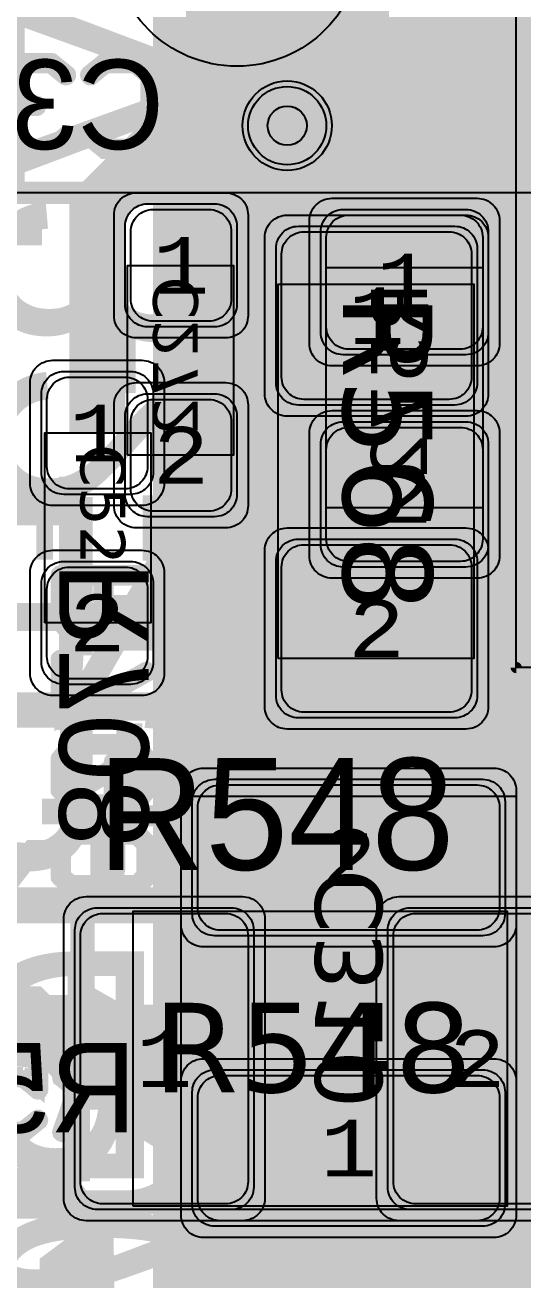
# Model space of a CAD drawing. Extents: x -28 to 199, y -61 to 255.
# Drawn here: x 21.35 to 25.81, y 199.27 to 210.5 of the extents above; entities that cross this region are included whole.
import ezdxf
from ezdxf.enums import TextEntityAlignment as Align

# ---------------------------------------------------------------- set-up
doc = ezdxf.new("R2010")
doc.units = 0
doc.header["$MEASUREMENT"] = 0
for name, color, linetype in [('ASSEMBLY_OUTLINES_BTM', 191, 'CONTINUOUS'), ('ASSEMBLY_OUTLINES_TOP', 102, 'CONTINUOUS'), ('ASSEMBLY_PART_NUMBERS_BTM', 191, 'CONTINUOUS'), ('ASSEMBLY_PART_NUMBERS_TOP', 102, 'CONTINUOUS'), ('ASSEMBLY_REF_DES_BTM', 191, 'CONTINUOUS'), ('ASSEMBLY_REF_DES_TOP', 102, 'CONTINUOUS'), ('DRILL_DRAWING', 21, 'CONTINUOUS'), ('GENERATED_SILKSCREEN_BTM', 255, 'CONTINUOUS'), ('GENERATED_SILKSCREEN_TOP', 140, 'CONTINUOUS'), ('PART_PADS_SMD_BTM', 10, 'CONTINUOUS'), ('PART_PADS_SMD_TOP', 150, 'CONTINUOUS'), ('PIN_NUMBERS_BTM', 8, 'CONTINUOUS'), ('PIN_NUMBERS_TOP', 8, 'CONTINUOUS'), ('PLACEMENT_OUTLINES_BTM', 222, 'CONTINUOUS'), ('PLACEMENT_OUTLINES_TOP', 130, 'CONTINUOUS'), ('PLANE_DATA_LAYER_TOP', 150, 'CONTINUOUS'), ('PLANE_SHAPES_LAYER_2', 230, 'CONTINUOUS'), ('PLANE_SHAPES_LAYER_3', 81, 'CONTINUOUS'), ('PLANE_SHAPES_LAYER_TOP', 150, 'CONTINUOUS'), ('SILKSCREEN_OUTLINES_BTM', 211, 'CONTINUOUS'), ('SILKSCREEN_OUTLINES_TOP', 150, 'CONTINUOUS'), ('SILKSCREEN_REF_DES_BTM', 211, 'CONTINUOUS'), ('SILKSCREEN_REF_DES_TOP', 150, 'CONTINUOUS'), ('SOLDERMASK_PADS_BTM', 12, 'CONTINUOUS'), ('SOLDERMASK_PADS_TOP', 180, 'CONTINUOUS'), ('SOLDERPASTE_PADS_BTM', 12, 'CONTINUOUS'), ('SOLDERPASTE_PADS_TOP', 180, 'CONTINUOUS'), ('TRACES_LAYER_BOTTOM', 10, 'CONTINUOUS'), ('TRACES_LAYER_TOP', 150, 'CONTINUOUS'), ('VIA_HOLES_LAYER_2', 30, 'CONTINUOUS'), ('VIA_HOLES_LAYER_3', 30, 'CONTINUOUS'), ('VIA_HOLES_LAYER_BOTTOM', 30, 'CONTINUOUS'), ('VIA_HOLES_LAYER_TOP', 30, 'CONTINUOUS'), ('VIA_PADS_LAYER_2', 230, 'CONTINUOUS'), ('VIA_PADS_LAYER_3', 81, 'CONTINUOUS'), ('VIA_PADS_LAYER_BOTTOM', 10, 'CONTINUOUS'), ('VIA_PADS_LAYER_TOP', 150, 'CONTINUOUS')]:
    doc.layers.add(name, color=color, linetype=linetype)
doc.styles.add('COURIER_NEW', font='COUR.TTF')
doc.styles.add('VERDANA', font='verdana.TTF')
doc.styles.add('VERIBEST_GERBER_0', font='txt')

msp = doc.modelspace()

# ---------------------------------------------------------------- hatches: boundary and pattern name
at = {"layer": 'PLANE_DATA_LAYER_TOP'}
h = msp.add_hatch(color=256, dxfattribs=at)
h.paths.add_polyline_path([(80, 232.365844, -0.1989099556854013), (79.977682, 232.311963), (76.210945, 228.545226, -0.1989133663345171), (76.157063, 228.522908), (59.914305, 228.522908, -0.198913366334503), (59.860423, 228.545226), (59.320177, 229.085472, 0.1989122151386104), (58.966624, 229.231919), (50.250273, 229.231919, 0.0837973501695308), (50.086168, 229.204221, -0.0837986131993937), (50.061158, 229.2), (49.753893, 229.2, -0.1385740107174436), (49.714013, 229.211269, 1.0804036103222296), (49.168413, 228.146495, -0.8191892513054791), (49.139002, 228), (48.689638, 228, -0.1756631756824748), (48.640808, 228.017701, 0.3625092994040223), (47.359192, 228.017701, -0.1756631756824748), (47.310362, 228), (47.000008, 228, 0.414213562373095), (47, 227.999992), (47, 225.568799, -0.1989099556854013), (46.977682, 225.514918), (45.792168, 224.329403, 0.1989122151386141), (45.645721, 223.97585), (45.645721, 222.741241, -0.7495331930101992), (45.505318, 222.700199, 3.4209104294883637), (45.505318, 221.299801, -0.7495331930101992), (45.645721, 221.258759), (45.645721, 216.903659, 0.1989122151386141), (45.792168, 216.550106), (46.977682, 215.364592, -0.1989099556853327), (47, 215.310711), (47, 208.3262, -0.414213562373095), (46.9238, 208.25), (40.250008, 208.25, 0.414213562373095), (40.25, 208.249992), (40.25, 207.509818, -0.1989099556853327), (40.227682, 207.455937), (39.293327, 206.521582, -0.1630063276675114), (39.250007, 206.5, 0.3431077501110799), (39.25, 206.499993, -0.163006327667525), (39.228418, 206.456673), (39.204184, 206.432439, 0.1989122151386036), (39.057737, 206.078886), (39.057737, 199.827847, -0.1989099556853499), (39.035419, 199.773966), (38.237431, 198.975978, -0.1989133663344342), (38.183549, 198.95366), (34.8262, 198.95366, -0.414213562373095), (34.75, 199.02986), (34.75, 206.499992, 0.414213562373095), (34.749992, 206.5), (34.317913, 206.5, -0.1960198588118564), (34.264635, 206.521722, 0.1960197135562124), (33.95, 206.65), (31.85, 206.65, 0.1960197135562153), (31.535365, 206.521722, -0.1960198588118564), (31.482087, 206.5), (30.017913, 206.5, -0.1960198588118564), (29.964635, 206.521722, 0.1960197135562153), (29.65, 206.65), (27.55, 206.65, 0.1960197135562138), (27.235365, 206.521722, -0.196019858811865), (27.182087, 206.5), (26.0762, 206.5, -0.414213562373095), (26, 206.5762), (26, 209.249992, 0.414213562373095), (25.999992, 209.25), (22.5762, 209.25, -0.414213562373095), (22.5, 209.3262), (22.5, 217.1738, -0.414213562373095), (22.5762, 217.25), (40.249992, 217.25, 0.414213562373095), (40.25, 217.250008), (40.25, 235.6738, -0.414213562373095), (40.3262, 235.75), (40.926501, 235.75, -0.3936083065980414), (41.00251, 235.679195, 0.9315311087574788), (42.99749, 235.679195, -0.3936083065980414), (43.073499, 235.75), (45.676501, 235.75, -0.3936083065980414), (45.75251, 235.679195, 0.9315311087574788), (47.74749, 235.679195, -0.3936083065980414), (47.823499, 235.75), (54.749992, 235.75, 0.414213562373095), (54.75, 235.750008), (54.75, 253.9238, -0.414213562373095), (54.8262, 254), (76.4238, 254, -0.414213562373095), (76.5, 253.9238), (76.5, 245.000008, 0.414213562373095), (76.500008, 245), (76.9238, 245, -0.414213562373095), (77, 244.9238), (77, 243.738669, -0.1989099556853327), (76.977682, 243.684788), (75.896687, 242.603793, -0.138572885290835), (75.860519, 242.583563, 0.3470511284967585), (75.4, 242.000001), (75.4, 241.999997, 0.8890740124386082), (76.583563, 241.860519, -0.1385728852907777), (76.603793, 241.896687), (77.853553, 243.146447, 0.1989122151386141), (78, 243.5), (78, 244.9238, -0.414213562373095), (78.0762, 245), (79.9238, 245, -0.414213562373095), (80, 244.9238)], flags=0)
h.paths.add_polyline_path([(43.11, 211.84, -0.9999999999999999), (45.709999999999994, 211.84, -0.9999999999999999)], flags=0)
h.paths.add_polyline_path([(43.11, 232.16, -0.9999999999999999), (45.709999999999994, 232.16, -0.9999999999999999)], flags=0)
h.paths.add_polyline_path([(70.36, 251.16, -0.9999999999999999), (72.96, 251.16, -0.9999999999999999)], flags=0)
h.paths.add_polyline_path([(75.85382, 232.201656, 1.5269321533254407), (77.798344, 234.14618, -0.3083936079367561), (77.75, 234.217106), (77.75, 236.85, 0.1989122151386141), (77.603553, 237.203553), (74.003793, 240.803313, -0.1385728852908702), (73.983563, 240.839481, 0.5290192293501887), (73.056188, 241.191725, -0.5447508126718748), (72.937635, 241.2401, 0.9111800432088785), (70.36, 241), (70.36, 240.999999, 0.7658860095707771), (72.783466, 240.345916, -0.5447523950639244), (72.911374, 240.351799, 0.1812054976169237), (73.260519, 240.116437, -0.1385728852908801), (73.296687, 240.096207), (76.727682, 236.665212, -0.1989099556853327), (76.75, 236.611331), (76.75, 234.217106, -0.3083936079367562), (76.701656, 234.14618, 0.2085264349626477), (75.85382, 233.298344, -0.30839360793669), (75.782894, 233.25), (73.57, 233.25, 0.1989122151386067), (73.216447, 233.103553), (72.190166, 232.077272, -0.292650029123305), (72.109912, 232.059663, 4.55738777888818), (72.879663, 231.289912, -0.0885792902101388), (72.874954, 231.316284), (72.874954, 231.316285, -0.1989099556854013), (72.897272, 231.370166), (73.754788, 232.227682, -0.1989133663345172), (73.80867, 232.25), (75.782894, 232.25, -0.30839360793669)], flags=0)
at = {"layer": 'PLANE_SHAPES_LAYER_2'}
h = msp.add_hatch(color=256, dxfattribs=at)
h.paths.add_polyline_path([(169.5, 129.25), (149.5, 129.25), (142.25, 122), (142.25, 90.5), (147.5, 90.5), (147.5, 80), (154, 80), (154, 69.25), (131.75, 69.25), (131.75, 73.25), (121.25, 73.25), (121.25, 81), (110.5, 81), (110.5, 125.75), (106.5, 125.75), (106.5, 128.75), (93.5, 128.75), (93.5, 120.25), (91.75, 120.25), (91.75, 121.5), (80, 121.5), (80, 118.25), (73.25, 118.25), (73.25, 124.5), (67.5, 124.5), (67.5, 128), (57.75, 128), (57.75, 120.25), (55.25, 120.25), (55.25, 121.5), (47.5, 121.5), (47.5, 119), (35, 119), (35, 134.75), (32.75, 134.75), (32.75, 159.75), (29.25, 159.75), (29.25, 175.25), (22.5, 175.25), (22.5, 195.25), (17.25, 195.25), (17.25, 198), (22.5, 198), (22.5, 216.5), (40.25, 216.5), (40.25, 235.5), (54.5, 235.5), (54.5, 254), (87.25, 254), (87.25, 236.25), (86.25, 236.25), (86.25, 228.75), (81, 228.75), (81, 218.75), (95.25, 218.75), (95.25, 194.5), (87, 194.5), (87, 172), (131.1, 172), (131.1, 208.75), (115.5, 208.75), (115.5, 213.75), (106.75, 213.75), (106.75, 218.75), (110.25, 222.25), (110.25, 226.25), (142.5, 226.25), (142.5, 221.5), (160.5, 221.5), (160.5, 240.75), (169.5, 240.75)])
h.paths.add_polyline_path([(35.5, 149.5), (41.75, 149.5), (41.75, 152), (39.25, 152), (39.25, 154), (37.75, 154), (37.75, 152), (35.5, 152)], flags=16)
h.paths.add_polyline_path([(37.5, 125.75), (37.5, 128.75), (42.75, 128.75), (42.75, 125.75)], flags=16)
h.paths.add_polyline_path([(52, 127.75), (52, 130.75), (54.25, 130.75), (54.25, 127.75)], flags=16)
h.paths.add_polyline_path([(50.75, 219.5), (50.75, 226.5), (71.75, 226.5), (71.75, 219.5)], flags=16)
h.paths.add_polyline_path([(66.5, 150.75), (66.5, 177.5), (72.25, 177.5), (72.25, 150.75)], flags=16)
h.paths.add_polyline_path([(47.25, 185.25), (73, 185.25), (73, 188.25), (70.25, 188.25), (70.25, 191), (47.25, 191)], flags=16)
h.paths.add_polyline_path([(84.5, 208), (84.5, 212.75), (85, 212.75), (85, 208)], flags=16)
h.paths.add_polyline_path([(61.5, 137.25), (87.75, 137.25), (87.75, 140.5), (84.75, 140.5), (84.75, 143), (61.5, 143)], flags=16)
h.paths.add_polyline_path([(88.75, 127), (88.75, 130), (91, 130), (91, 127)], flags=16)
h.paths.add_polyline_path([(85.5, 130.25), (85.5, 132.5), (91, 132.5), (91, 130.25)], flags=16)
h.paths.add_polyline_path([(108.75, 142.25), (135.75, 142.25), (135.75, 145.75), (132.25, 145.75), (132.25, 149), (108.75, 149)], flags=16)
h.paths.add_polyline_path([(114.25, 126.75), (140.75, 126.75), (140.75, 129.75), (137.25, 129.75), (137.25, 133), (114.25, 133)], flags=16)
h.paths.add_polyline_path([(155.25, 180.25), (166.25, 180.25), (166.25, 186.25), (152.25, 186.25), (152.25, 183), (155.25, 183)], flags=16)
at = {"layer": 'PLANE_SHAPES_LAYER_3'}
h = msp.add_hatch(color=256, dxfattribs=at)
h.paths.add_polyline_path([(169.5, 129.25), (149.5, 129.25), (142.25, 122), (142.25, 90.5), (147.5, 90.5), (147.5, 80), (154, 80), (154, 69.25), (131.75, 69.25), (131.75, 73.25), (121.25, 73.25), (121.25, 81), (110.5, 81), (110.5, 125.75), (106.5, 125.75), (106.5, 128.75), (93.5, 128.75), (93.5, 120.25), (91.75, 120.25), (91.75, 121.5), (80, 121.5), (80, 118.25), (73.25, 118.25), (73.25, 124.5), (67.5, 124.5), (67.5, 127.75), (58.25, 127.75), (58.25, 130.25), (88.75, 130.25), (88.75, 127), (91, 127), (91, 132.5), (55, 132.5), (55, 131.25), (52, 131.25), (52, 127.75), (55, 127.75), (55, 127.25), (57.75, 127.25), (57.75, 120.25), (55.25, 120.25), (55.25, 121.5), (47.5, 121.5), (47.5, 119), (35, 119), (35, 134.75), (32.75, 134.75), (32.75, 159.75), (29.25, 159.75), (29.25, 175.25), (22.5, 175.25), (22.5, 195.25), (17.25, 195.25), (17.25, 198), (22.5, 198), (22.5, 216.5), (40.25, 216.5), (40.25, 235.5), (54.5, 235.5), (54.5, 254), (87.25, 254), (87.25, 236.25), (86.25, 236.25), (86.25, 228.75), (81, 228.75), (81, 218.75), (95.25, 218.75), (95.25, 194.5), (87, 194.5), (87, 172), (131.1, 172), (131.1, 208.75), (115.5, 208.75), (115.5, 213.75), (106.75, 213.75), (106.75, 218.75), (110.25, 222.25), (110.25, 226.25), (142.5, 226.25), (142.5, 221.5), (160.5, 221.5), (160.5, 240.75), (169.5, 240.75)])
h.paths.add_polyline_path([(35.5, 149.5), (41.75, 149.5), (41.75, 152), (39.25, 152), (39.25, 154), (37.75, 154), (37.75, 152), (35.5, 152)], flags=16)
h.paths.add_polyline_path([(37.5, 125.75), (37.5, 128.75), (42.75, 128.75), (42.75, 125.75)], flags=16)
h.paths.add_polyline_path([(50.75, 219.5), (50.75, 226.5), (71.75, 226.5), (71.75, 219.5)], flags=16)
h.paths.add_polyline_path([(66.5, 150.75), (66.5, 177.5), (72.25, 177.5), (72.25, 150.75)], flags=16)
h.paths.add_polyline_path([(47.25, 185.25), (73, 185.25), (73, 188.25), (70.25, 188.25), (70.25, 191), (47.25, 191)], flags=16)
h.paths.add_polyline_path([(84.5, 208), (84.5, 212.75), (85, 212.75), (85, 208)], flags=16)
h.paths.add_polyline_path([(61.5, 137.25), (87.75, 137.25), (87.75, 140.5), (84.75, 140.5), (84.75, 143), (61.5, 143)], flags=16)
h.paths.add_polyline_path([(108.75, 142.25), (135.75, 142.25), (135.75, 145.75), (132.25, 145.75), (132.25, 149), (108.75, 149)], flags=16)
h.paths.add_polyline_path([(114.25, 126.75), (140.75, 126.75), (140.75, 129.75), (137.25, 129.75), (137.25, 133), (114.25, 133)], flags=16)
h.paths.add_polyline_path([(155.25, 180.25), (166.25, 180.25), (166.25, 186.25), (152.25, 186.25), (152.25, 183), (155.25, 183)], flags=16)
at = {"layer": 'VIA_HOLES_LAYER_2'}
h = msp.add_hatch(color=256, dxfattribs=at)
edge = h.paths.add_edge_path()
edge.add_arc((23.7, 209.6), 0.175, 0, 360)
at = {"layer": 'VIA_HOLES_LAYER_3'}
h = msp.add_hatch(color=256, dxfattribs=at)
edge = h.paths.add_edge_path()
edge.add_arc((23.7, 209.6), 0.175, 0, 360)
at = {"layer": 'VIA_HOLES_LAYER_BOTTOM'}
h = msp.add_hatch(color=256, dxfattribs=at)
edge = h.paths.add_edge_path()
edge.add_arc((23.7, 209.6), 0.175, 0, 360)
at = {"layer": 'VIA_HOLES_LAYER_TOP'}
h = msp.add_hatch(color=256, dxfattribs=at)
edge = h.paths.add_edge_path()
edge.add_arc((23.7, 209.6), 0.175, 0, 360)

# ---------------------------------------------------------------- linework, layer by layer
at = {"layer": 'ASSEMBLY_OUTLINES_BTM'}
for points in [[(22.27, 206.65), (22.27, 208.35), (23.22, 208.35), (23.22, 206.65)], [(24.05, 206.18), (24.05, 208.33), (25.45, 208.33), (25.45, 206.18)]]:
    msp.add_lwpolyline(points, close=True, dxfattribs=at)
at = {"layer": 'ASSEMBLY_OUTLINES_BTM', "const_width": 0.1}
msp.add_lwpolyline([(22.75, 199.9), (22.75, 203.6), (25.75, 203.6), (25.75, 199.9)], close=True, dxfattribs=at)
at = {"layer": 'ASSEMBLY_OUTLINES_BTM', "const_width": 0.15}
msp.add_lwpolyline([(25.25, 200.25), (23.25, 200.25)], dxfattribs=at)
at = {"layer": 'ASSEMBLY_OUTLINES_TOP', "const_width": 0.2}
msp.add_lwpolyline([(21.25, 209), (21.25, 235), (47.25, 235), (47.25, 209)], close=True, dxfattribs=at)
at = {"layer": 'ASSEMBLY_OUTLINES_TOP'}
for points in [[(23.62, 204.83), (23.62, 208.18), (25.37, 208.18), (25.37, 204.83)], [(21.53, 205.15), (21.53, 206.85), (22.48, 206.85), (22.48, 205.15)], [(22.32, 199.93), (22.32, 202.57), (25.67, 202.57), (25.67, 199.93)]]:
    msp.add_lwpolyline(points, close=True, dxfattribs=at)
msp.add_circle((23.25, 211.25), 1.118034, dxfattribs=at)
at = {"layer": 'GENERATED_SILKSCREEN_BTM'}
for points, const_width in [([(36.750005, 204.756176, 9.7912e-06), (36.749995, 204.756172), (36.749995, 216.999995), (25.750005, 216.999995), (25.750005, 204.750005), (27.185, 204.750005), (27.185, 204.749995), (25.75, 204.749995, -0.4142135624), (25.749995, 204.75), (25.749995, 217, -0.4142135624), (25.75, 217.000005), (36.75, 217.000005, -0.4142135624), (36.750005, 217), (36.750005, 204.756176)], 0.15), ([(36.750005, 204.75, -0.4142135624), (36.75, 204.749995), (35.29, 204.749995), (35.29, 204.750005), (36.749995, 204.750005), (36.749995, 216.999995), (25.750005, 216.999995), (25.750005, 204.750005), (27.21, 204.750005), (27.21, 204.749995), (25.75, 204.749995, -0.4142135624), (25.749995, 204.75), (25.749995, 217, -0.4142135624), (25.75, 217.000005), (36.75, 217.000005, -0.4142135624), (36.750005, 217), (36.750005, 204.75)], 0.1), ([(22.270005, 207.207911, 1.22306e-05), (22.269995, 207.207902), (22.269995, 207.792098, 1.22306e-05), (22.270005, 207.792089), (22.270005, 207.207911)], 0.15), ([(23.220005, 207.216156, 1.1642e-05), (23.219995, 207.216164), (23.219995, 207.783836, 1.1642e-05), (23.220005, 207.783844), (23.220005, 207.216156)], 0.15), ([(24.050005, 206.980492, 1.10969e-05), (24.049995, 206.980485), (24.049995, 207.519515, 1.10969e-05), (24.050005, 207.519508), (24.050005, 206.980492)], 0.15), ([(25.450005, 206.980485, 1.10969e-05), (25.449995, 206.980492), (25.449995, 207.519508, 1.10969e-05), (25.450005, 207.519515), (25.450005, 206.980485)], 0.15), ([(22.779585, 203.600005, 9.2709e-06), (22.779583, 203.599995), (22.750005, 203.599995), (22.750005, 199.900005), (22.779583, 199.900005, 9.2709e-06), (22.779585, 199.899995), (22.75, 199.899995, -0.4142135624), (22.749995, 199.9), (22.749995, 203.6, -0.4142135624), (22.75, 203.600005), (22.779585, 203.600005)], 0.15), ([(25.750005, 199.9, -0.4142135624), (25.75, 199.899995), (25.720415, 199.899995, 9.2709e-06), (25.720417, 199.900005), (25.749995, 199.900005), (25.749995, 203.599995), (25.720417, 203.599995, 9.2709e-06), (25.720415, 203.600005), (25.75, 203.600005, -0.4142135624), (25.750005, 203.6), (25.750005, 199.9)], 0.15)]:
    msp.add_lwpolyline(points, format="xyb", dxfattribs=dict(at, const_width=const_width))
at = {"layer": 'GENERATED_SILKSCREEN_BTM', "const_width": 0.15}
for points in [[(21.1984, 210.0428), (21.3232, 210.1436), (21.5816, 210.1436), (21.712, 210.0372), (21.7176, 210.0356), (21.7232, 210.0364), (21.728, 210.0388), (21.732, 210.0436), (21.7352, 210.0484), (21.736, 210.054), (21.736, 210.0572), (21.7352, 210.0596), (21.7336, 210.062), (21.7312, 210.0636), (21.596, 210.1732), (21.5936, 210.174), (21.5912, 210.1748), (21.5904, 210.1756), (21.5872, 210.1764), (21.3176, 210.1764), (21.3136, 210.1756), (21.312, 210.1748), (21.3104, 210.174), (21.3072, 210.1732), (21.172, 210.0636)], [(22.3504, 209.3796), (22.4848, 209.4892), (22.4888, 209.4916), (22.4896, 209.4948), (22.4912, 209.498), (22.492, 209.502), (22.492, 210.0508), (22.4912, 210.0548), (22.4896, 210.058), (22.488, 210.0596), (22.4872, 210.0612), (22.4856, 210.0636), (22.3504, 210.1732), (22.348, 210.174), (22.3456, 210.1748), (22.3448, 210.1756), (22.3416, 210.1764), (22.072, 210.1764), (22.068, 210.1756), (22.0664, 210.1748), (22.064, 210.174), (22.0616, 210.1732), (21.9264, 210.0636), (21.9232, 210.0596), (21.9216, 210.0532), (21.9224, 210.0484), (21.924, 210.0444), (21.9264, 210.0412), (21.9304, 210.038), (21.9344, 210.0356), (21.9384, 210.0348), (21.9424, 210.0348), (21.9456, 210.0372), (22.0776, 210.1436), (22.336, 210.1436), (22.4592, 210.0428), (22.4592, 209.51), (22.336, 209.4092), (22.0776, 209.4092), (21.9456, 209.5156), (21.9424, 209.5172), (21.9384, 209.518), (21.9344, 209.5172), (21.9304, 209.5148), (21.9264, 209.5116), (21.924, 209.5076), (21.9224, 209.5028), (21.9216, 209.498), (21.9232, 209.4932), (21.9264, 209.4892), (22.0616, 209.3796), (22.0648, 209.378), (22.0656, 209.3772), (22.068, 209.3772), (22.0688, 209.3764), (22.0696, 209.3764), (22.072, 209.3764), (22.3416, 209.3764), (22.3448, 209.3772), (22.348, 209.378), (22.3504, 209.3796)], [(21.172, 209.8724), (21.2896, 209.7764), (21.172, 209.6804)], [(21.1984, 209.6588), (21.3216, 209.7604), (21.4544, 209.7604), (21.4608, 209.762), (21.4648, 209.7652), (21.4672, 209.7708), (21.468, 209.7764), (21.4672, 209.782), (21.4648, 209.7868), (21.4608, 209.7908), (21.4544, 209.7924), (21.3216, 209.7924), (21.1984, 209.894)], [(21.172, 209.4892), (21.3072, 209.3796), (21.3104, 209.378), (21.3112, 209.3772), (21.3136, 209.3772), (21.3144, 209.3764), (21.3152, 209.3764), (21.3176, 209.3764), (21.5872, 209.3764), (21.5904, 209.3772), (21.5936, 209.378), (21.596, 209.3796)], [(21.596, 209.3796), (21.7312, 209.4892), (21.7336, 209.4908), (21.7352, 209.4932), (21.736, 209.4956), (21.736, 209.498), (21.7352, 209.5036), (21.732, 209.5092), (21.728, 209.5132), (21.7232, 209.5164), (21.7176, 209.5172), (21.712, 209.5156), (21.5816, 209.4092), (21.3232, 209.4092), (21.1984, 209.51)], [(21.9608, 205.0252), (21.9592, 205.0228), (21.9552, 205.022), (21.9512, 205.0196), (21.9472, 205.0196), (21.7824, 205.0196), (21.7784, 205.0196), (21.776, 205.022), (21.7736, 205.022), (21.7728, 205.0228), (21.772, 205.0236), (21.7696, 205.0252), (21.66, 205.1612), (21.6584, 205.1652), (21.6576, 205.1676), (21.6568, 205.1716), (21.6568, 205.5748), (21.6584, 205.582), (21.6624, 205.586), (21.6672, 205.5908), (21.6728, 205.5924), (22.4408, 205.5924), (22.4472, 205.5908), (22.4512, 205.5868), (22.4536, 205.582), (22.4544, 205.5764), (22.4536, 205.57), (22.4512, 205.5644), (22.4472, 205.5604), (22.4408, 205.5588), (22.0728, 205.5588), (22.0728, 205.1828), (22.4456, 205.0516), (22.4512, 205.0484), (22.4544, 205.0428), (22.4552, 205.0364), (22.4536, 205.0316), (22.4512, 205.0268), (22.4464, 205.0228), (22.4416, 205.0204), (22.4352, 205.022), (22.0624, 205.1532), (21.9608, 205.0252)], [(21.6896, 205.5588), (21.6896, 205.1756), (21.7904, 205.0516), (21.9392, 205.0516), (22.0408, 205.1756), (22.0408, 205.5588), (21.6896, 205.5588)], [(22.4328, 204.7252), (22.4384, 204.7268), (22.444, 204.726), (22.4488, 204.722), (22.452, 204.718), (22.4536, 204.7124), (22.4544, 204.7068), (22.452, 204.702), (22.448, 204.698), (21.6808, 204.2668), (21.6768, 204.2652), (21.6736, 204.2652), (21.6704, 204.2652), (21.6672, 204.2668), (21.6624, 204.2692), (21.6592, 204.2724), (21.6576, 204.2764), (21.6568, 204.2804), (21.6568, 204.8204), (21.6584, 204.826), (21.6624, 204.83), (21.6672, 204.8332), (21.6736, 204.834), (21.6792, 204.8332), (21.6848, 204.83), (21.6888, 204.826), (21.6896, 204.8204), (21.6896, 204.3076), (22.4328, 204.7252)], [(21.7696, 204.0724), (21.66, 203.938), (21.6592, 203.9348), (21.6584, 203.9324), (21.6576, 203.9316), (21.6568, 203.9284), (21.6568, 203.6588), (21.6576, 203.6556), (21.6576, 203.6548), (21.6584, 203.654), (21.6592, 203.6516), (21.66, 203.6484), (21.7696, 203.514), (21.7736, 203.5116), (21.7768, 203.5108), (21.7792, 203.5092), (21.7824, 203.5084), (22.3312, 203.5084), (22.3336, 203.5092), (22.3392, 203.5108), (22.3408, 203.5116), (22.344, 203.514), (22.4536, 203.6484), (22.4544, 203.6516), (22.4552, 203.6532), (22.456, 203.6548), (22.4568, 203.6564), (22.4568, 203.6588), (22.4568, 203.9284), (22.456, 203.9316), (22.4552, 203.9348), (22.4536, 203.938), (22.344, 204.0724), (22.3424, 204.074), (22.3416, 204.0756), (22.3392, 204.0772), (22.3336, 204.0788), (22.3312, 204.0796), (21.7824, 204.0796), (21.7792, 204.0788), (21.7768, 204.0772), (21.7736, 204.0756), (21.7696, 204.0724)], [(21.7904, 204.0468), (22.3232, 204.0468), (22.3632, 203.9996), (21.732, 203.6124), (21.6896, 203.6652), (21.6896, 203.9236), (21.7904, 204.0468)], [(22.384, 203.974), (22.424, 203.9236), (22.424, 203.6652), (22.3232, 203.5404), (21.7904, 203.5404), (21.7528, 203.5876), (22.384, 203.974)], [(21.952, 202.7868), (22.0288, 202.8124), (22.1056, 202.7868), (22.108, 202.7868), (22.1112, 202.786), (22.3584, 202.786), (22.3608, 202.786), (22.3632, 202.7868), (22.3664, 202.7876), (22.3696, 202.7908), (22.452, 202.8708), (22.4552, 202.874), (22.456, 202.8788), (22.4568, 202.882), (22.4568, 203.1756), (22.4568, 203.178), (22.456, 203.1804), (22.4552, 203.1836), (22.452, 203.1868), (22.3696, 203.2668), (22.3664, 203.27), (22.3632, 203.2716), (22.3584, 203.2716), (22.1112, 203.2716), (22.108, 203.2716), (22.1064, 203.2716), (22.1056, 203.2708), (22.0288, 203.2452), (21.952, 203.2708), (21.9512, 203.2716), (21.9464, 203.2716), (21.7544, 203.2716), (21.7512, 203.2716), (21.7472, 203.27), (21.7432, 203.2668), (21.6608, 203.1868), (21.6584, 203.1836), (21.6576, 203.1804), (21.6568, 203.178), (21.6568, 203.1756), (21.6568, 202.882), (21.6576, 202.8788), (21.6584, 202.874), (21.6608, 202.8708), (21.7432, 202.7908), (21.748, 202.7876), (21.7512, 202.7868), (21.7544, 202.786), (21.9464, 202.786), (21.9496, 202.786), (21.9512, 202.7868), (21.952, 202.7868)], [(21.7632, 203.2396), (21.9448, 203.2396), (22.0136, 203.218), (22.0136, 202.8412), (21.9448, 202.818), (21.7632, 202.818), (21.6896, 202.8884), (21.6896, 203.1676), (21.7632, 203.2396)], [(22.1144, 203.2396), (22.3512, 203.2396), (22.424, 203.1676), (22.424, 202.8884), (22.3512, 202.818), (22.1144, 202.818), (22.0456, 202.8412), (22.0456, 203.218), (22.1144, 203.2396)], [(20.9312, 201.3764), (21.4712, 201.3764), (21.4768, 201.3748), (21.4816, 201.3708), (21.4856, 201.366), (21.4872, 201.3604), (21.4872, 200.9756), (21.4864, 200.97), (21.484, 200.966), (21.4808, 200.9636), (21.4752, 200.962), (21.472, 200.9604), (21.468, 200.9596), (21.464, 200.9604), (21.4608, 200.9628), (21.3304, 201.0692), (21.072, 201.0692)], [(21.336, 201.1012), (21.3392, 201.1004), (21.3416, 201.0996), (21.3448, 201.098), (21.4536, 201.01), (21.4536, 201.3436), (20.9312, 201.3436)], [(21.676, 201.0724), (21.6736, 201.074), (21.6728, 201.078), (21.6712, 201.082), (21.6704, 201.086), (21.6704, 201.2508), (21.6712, 201.2548), (21.6728, 201.2572), (21.6728, 201.2596), (21.6736, 201.2604), (21.6752, 201.2612), (21.676, 201.2628), (21.812, 201.3732), (21.816, 201.3748), (21.8192, 201.3756), (21.8224, 201.3764), (22.2256, 201.3764), (22.2328, 201.3748), (22.2376, 201.3708), (22.2416, 201.366), (22.2432, 201.3604), (22.2432, 200.5924), (22.2416, 200.586), (22.2376, 200.582), (22.2328, 200.5796), (22.2272, 200.5788), (22.2208, 200.5796), (22.2152, 200.582), (22.2112, 200.586), (22.2096, 200.5924), (22.2096, 200.9604), (21.8336, 200.9604), (21.7024, 200.5876), (21.6992, 200.582), (21.6936, 200.5788), (21.688, 200.578), (21.6824, 200.5796), (21.6776, 200.582), (21.6736, 200.586), (21.672, 200.5916), (21.6728, 200.598), (21.804, 200.9708), (21.676, 201.0724)], [(22.2096, 201.3436), (21.8272, 201.3436), (21.7024, 201.2428), (21.7024, 201.094), (21.8272, 200.9924), (22.2096, 200.9924), (22.2096, 201.3436)], [(21.0664, 201.1012), (21.336, 201.1012)], [(21.072, 200.61), (21.3304, 200.61), (21.4608, 200.7156), (21.4664, 200.718), (21.4712, 200.718), (21.4768, 200.7148), (21.4808, 200.7108), (21.484, 200.7052), (21.4856, 200.6996), (21.4848, 200.6964), (21.484, 200.694), (21.4824, 200.6916), (21.48, 200.69), (21.3448, 200.5796), (21.3424, 200.578), (21.3392, 200.578), (21.336, 200.5764), (21.0664, 200.5764)], [(25.25, 199.4), (23.25, 199.4)]]:
    msp.add_lwpolyline(points, dxfattribs=at)
at = {"layer": 'GENERATED_SILKSCREEN_TOP', "const_width": 0.15}
msp.add_lwpolyline([(21.25, 209), (21.25, 235), (47.25, 235), (47.25, 209)], close=True, dxfattribs=at)
for points in [[(23.620005, 205.907911, 1.22306e-05), (23.619995, 205.907902), (23.619995, 207.092098, 1.22306e-05), (23.620005, 207.092089), (23.620005, 205.907911)], [(25.370005, 205.916156, 1.1642e-05), (25.369995, 205.916164), (25.369995, 207.083836, 1.1642e-05), (25.370005, 207.083844), (25.370005, 205.916156)], [(21.530005, 205.716164, 1.1642e-05), (21.529995, 205.716156), (21.529995, 206.283844, 1.1642e-05), (21.530005, 206.283836), (21.530005, 205.716164)], [(22.480005, 205.707902, 1.22306e-05), (22.479995, 205.707911), (22.479995, 206.292089, 1.22306e-05), (22.480005, 206.292098), (22.480005, 205.707902)], [(24.583844, 202.570005, 1.1642e-05), (24.583836, 202.569995), (23.416164, 202.569995, 1.1642e-05), (23.416156, 202.570005), (24.583844, 202.570005)], [(24.583844, 199.929995), (23.416156, 199.929995, 1.1642e-05), (23.416164, 199.930005), (24.583836, 199.930005, 1.1642e-05), (24.583844, 199.929995)]]:
    msp.add_lwpolyline(points, format="xyb", dxfattribs=at)
for points in [[(22.8425, 203.543), (22.8455, 203.545), (22.8465, 203.55), (22.8495, 203.555), (22.8495, 203.56), (22.8495, 203.766), (22.8495, 203.771), (22.8465, 203.774), (22.8465, 203.777), (22.8455, 203.778), (22.8445, 203.779), (22.8425, 203.781), (22.6725, 203.919), (22.6675, 203.921), (22.6635, 203.922), (22.6595, 203.923), (22.1555, 203.923), (22.1465, 203.921), (22.1405, 203.916), (22.1355, 203.91), (22.1335, 203.903), (22.1335, 202.943), (22.1355, 202.935), (22.1405, 202.93), (22.1465, 202.927), (22.1535, 202.926), (22.1615, 202.927), (22.1685, 202.93), (22.1735, 202.935), (22.1755, 202.943), (22.1755, 203.403), (22.6455, 203.403), (22.8095, 202.937), (22.8135, 202.93), (22.8205, 202.926), (22.8285, 202.925), (22.8345, 202.927), (22.8405, 202.93), (22.8455, 202.935), (22.8485, 202.942), (22.8465, 202.95), (22.6825, 203.416), (22.8425, 203.543)], [(22.1755, 203.882), (22.6535, 203.882), (22.8095, 203.756), (22.8095, 203.57), (22.6535, 203.443), (22.1755, 203.443), (22.1755, 203.882)], [(23.2675, 203.579), (23.2635, 203.578), (23.2605, 203.577), (23.2565, 203.575), (23.1205, 203.465), (23.1205, 203.882), (23.7735, 203.882), (23.7805, 203.884), (23.7865, 203.888), (23.7895, 203.895), (23.7905, 203.902), (23.7895, 203.91), (23.7865, 203.916), (23.7805, 203.921), (23.7735, 203.923), (23.0985, 203.923), (23.0915, 203.921), (23.0855, 203.916), (23.0805, 203.91), (23.0785, 203.903), (23.0785, 203.422), (23.0795, 203.415), (23.0825, 203.41), (23.0865, 203.407), (23.0935, 203.405), (23.0985, 203.403), (23.1025, 203.402), (23.1075, 203.403), (23.1115, 203.406), (23.2745, 203.539), (23.5975, 203.539), (23.7535, 203.412), (23.7535, 203.09), (23.5975, 202.965), (23.2745, 202.965), (23.1115, 203.097), (23.1045, 203.1), (23.0985, 203.1), (23.0925, 203.096), (23.0865, 203.091), (23.0825, 203.084), (23.0815, 203.077), (23.0825, 203.07), (23.0875, 203.065), (23.2565, 202.927), (23.2595, 202.925), (23.2635, 202.925), (23.2675, 202.923), (23.6045, 202.923), (23.6075, 202.923), (23.6085, 202.924), (23.6095, 202.924), (23.6115, 202.925), (23.6135, 202.925), (23.6175, 202.927), (23.7865, 203.065), (23.7895, 203.068), (23.7905, 203.07), (23.7925, 203.076), (23.7935, 203.08), (23.7935, 203.422), (23.7925, 203.426), (23.7905, 203.432), (23.7905, 203.434), (23.7895, 203.435), (23.7875, 203.437), (23.7865, 203.439), (23.6175, 203.575), (23.6125, 203.577), (23.6085, 203.578), (23.6045, 203.579), (23.2675, 203.579)], [(24.6315, 202.943), (24.6325, 202.935), (24.6375, 202.93), (24.6445, 202.927), (24.6515, 202.926), (24.6585, 202.927), (24.6645, 202.93), (24.6695, 202.935), (24.6715, 202.943), (24.6715, 203.246), (24.7185, 203.246), (24.7255, 203.248), (24.7315, 203.252), (24.7345, 203.259), (24.7355, 203.266), (24.7345, 203.274), (24.7315, 203.281), (24.7255, 203.286), (24.7185, 203.287), (24.6715, 203.287), (24.6715, 203.875), (24.6705, 203.88), (24.6675, 203.884), (24.6635, 203.888), (24.6585, 203.891), (24.6525, 203.893), (24.6465, 203.894), (24.6415, 203.893), (24.6365, 203.889), (24.0295, 203.282), (24.0255, 203.276), (24.0235, 203.27), (24.0245, 203.264), (24.0285, 203.257), (24.0305, 203.252), (24.0345, 203.249), (24.0385, 203.247), (24.0435, 203.246), (24.6315, 203.246), (24.6315, 202.943)], [(24.0935, 203.287), (24.6315, 203.823), (24.6315, 203.287), (24.0935, 203.287)], [(25.6405, 203.554), (25.6085, 203.458), (25.6405, 203.362), (25.6405, 203.359), (25.6415, 203.355), (25.6415, 203.046), (25.6415, 203.043), (25.6405, 203.04), (25.6395, 203.036), (25.6355, 203.032), (25.5355, 202.929), (25.5315, 202.925), (25.5255, 202.924), (25.5215, 202.923), (25.1545, 202.923), (25.1515, 202.923), (25.1485, 202.924), (25.1445, 202.925), (25.1405, 202.929), (25.0405, 203.032), (25.0365, 203.036), (25.0345, 203.04), (25.0345, 203.046), (25.0345, 203.355), (25.0345, 203.359), (25.0345, 203.361), (25.0355, 203.362), (25.0675, 203.458), (25.0355, 203.554), (25.0345, 203.555), (25.0345, 203.561), (25.0345, 203.801), (25.0345, 203.805), (25.0365, 203.81), (25.0405, 203.815), (25.1405, 203.918), (25.1445, 203.921), (25.1485, 203.922), (25.1515, 203.923), (25.1545, 203.923), (25.5215, 203.923), (25.5255, 203.922), (25.5315, 203.921), (25.5355, 203.918), (25.6355, 203.815), (25.6395, 203.809), (25.6405, 203.805), (25.6415, 203.801), (25.6415, 203.561), (25.6415, 203.557), (25.6405, 203.555), (25.6405, 203.554)], [(25.0745, 203.79), (25.0745, 203.563), (25.1015, 203.477), (25.5725, 203.477), (25.6015, 203.563), (25.6015, 203.79), (25.5125, 203.882), (25.1645, 203.882), (25.0745, 203.79)], [(25.0745, 203.351), (25.0745, 203.055), (25.1645, 202.964), (25.5125, 202.964), (25.6015, 203.055), (25.6015, 203.351), (25.5725, 203.437), (25.1015, 203.437), (25.0745, 203.351)]]:
    msp.add_lwpolyline(points, dxfattribs=at)
at = {"layer": 'PART_PADS_SMD_BTM'}
for points in [[(23.05, 208.9, -0.4142135624), (23.25, 208.7), (23.25, 208, -0.4142135624), (23.05, 207.8), (22.45, 207.8, -0.4142135624), (22.25, 208), (22.25, 208.7, -0.4142135624), (22.45, 208.9)], [(25.5, 207.75, -0.4142135624), (25.3, 207.55), (24.2, 207.55, -0.4142135624), (24, 207.75), (24, 208.65, -0.4142135624), (24.2, 208.85), (25.3, 208.85, -0.4142135624), (25.5, 208.65)], [(23.05, 207.2, -0.4142135624), (23.25, 207), (23.25, 206.3, -0.4142135624), (23.05, 206.1), (22.45, 206.1, -0.4142135624), (22.25, 206.3), (22.25, 207, -0.4142135624), (22.45, 207.2)], [(25.5, 205.85, -0.4142135624), (25.3, 205.65), (24.2, 205.65, -0.4142135624), (24, 205.85), (24, 206.75, -0.4142135624), (24.2, 206.95), (25.3, 206.95, -0.4142135624), (25.5, 206.75)], [(22.85, 203.55, -0.4142135624), (23.05, 203.75), (25.45, 203.75, -0.4142135624), (25.65, 203.55), (25.65, 202.55, -0.4142135624), (25.45, 202.35), (23.05, 202.35, -0.4142135624), (22.85, 202.55)], [(22.85, 200.95, -0.4142135624), (23.05, 201.15), (25.45, 201.15, -0.4142135624), (25.65, 200.95), (25.65, 199.95, -0.4142135624), (25.45, 199.75), (23.05, 199.75, -0.4142135624), (22.85, 199.95)]]:
    msp.add_lwpolyline(points, format="xyb", close=True, dxfattribs=at)
at = {"layer": 'PART_PADS_SMD_TOP'}
for points in [[(23.6, 208.5, -0.4142135624), (23.8, 208.7), (25.2, 208.7, -0.4142135624), (25.4, 208.5), (25.4, 207.3, -0.4142135624), (25.2, 207.1), (23.8, 207.1, -0.4142135624), (23.6, 207.3)], [(22.3, 207.4, -0.4142135624), (22.5, 207.2), (22.5, 206.5, -0.4142135624), (22.3, 206.3), (21.7, 206.3, -0.4142135624), (21.5, 206.5), (21.5, 207.2, -0.4142135624), (21.7, 207.4)], [(23.6, 205.7, -0.4142135624), (23.8, 205.9), (25.2, 205.9, -0.4142135624), (25.4, 205.7), (25.4, 204.5, -0.4142135624), (25.2, 204.3), (23.8, 204.3, -0.4142135624), (23.6, 204.5)], [(22.3, 205.7, -0.4142135624), (22.5, 205.5), (22.5, 204.8, -0.4142135624), (22.3, 204.6), (21.7, 204.6, -0.4142135624), (21.5, 204.8), (21.5, 205.5, -0.4142135624), (21.7, 205.7)], [(22, 199.9, -0.4142135624), (21.8, 200.1), (21.8, 202.4, -0.4142135624), (22, 202.6), (23.2, 202.6, -0.4142135624), (23.4, 202.4), (23.4, 200.1, -0.4142135624), (23.2, 199.9)], [(24.8, 199.9, -0.4142135624), (24.6, 200.1), (24.6, 202.4, -0.4142135624), (24.8, 202.6), (26, 202.6, -0.4142135624), (26.2, 202.4), (26.2, 200.1, -0.4142135624), (26, 199.9)]]:
    msp.add_lwpolyline(points, format="xyb", close=True, dxfattribs=at)
at = {"layer": 'PLACEMENT_OUTLINES_BTM'}
for points in [[(25.75, 204.75), (25.75, 217), (36.75, 217), (36.75, 204.75)], [(22.27, 206.65), (22.27, 208.35), (23.22, 208.35), (23.22, 206.65)], [(24.05, 206.18), (24.05, 208.33), (25.45, 208.33), (25.45, 206.18)], [(22.75, 199.9), (22.75, 203.6), (25.75, 203.6), (25.75, 199.9)]]:
    msp.add_lwpolyline(points, close=True, dxfattribs=at)
at = {"layer": 'PLACEMENT_OUTLINES_TOP'}
for points in [[(21.25, 209), (21.25, 235), (47.25, 235), (47.25, 209)], [(23.62, 204.83), (23.62, 208.18), (25.37, 208.18), (25.37, 204.83)], [(21.53, 205.15), (21.53, 206.85), (22.48, 206.85), (22.48, 205.15)], [(22.32, 199.93), (22.32, 202.57), (25.67, 202.57), (25.67, 199.93)]]:
    msp.add_lwpolyline(points, close=True, dxfattribs=at)
at = {"layer": 'PLANE_SHAPES_LAYER_TOP'}
msp.add_solid([(22.5, 209.25), (40.25, 209.25), (22.5, 217.25), (40.25, 217.25)], dxfattribs=at)
at = {"layer": 'SILKSCREEN_OUTLINES_BTM', "const_width": 0.1}
msp.add_lwpolyline([(25.75, 204.75), (25.75, 217), (36.75, 217), (36.75, 204.75)], close=True, dxfattribs=at)
at = {"layer": 'SILKSCREEN_OUTLINES_BTM'}
for points in [[(25.75, 204.75), (25.75, 217), (36.75, 217), (36.75, 204.75)], [(22.27, 206.65), (22.27, 208.35), (23.22, 208.35), (23.22, 206.65)], [(24.05, 206.18), (24.05, 208.33), (25.45, 208.33), (25.45, 206.18)], [(22.75, 199.9), (22.75, 203.6), (25.75, 203.6), (25.75, 199.9)]]:
    msp.add_lwpolyline(points, close=True, dxfattribs=at)
at = {"layer": 'SILKSCREEN_OUTLINES_BTM', "const_width": 0.15}
msp.add_lwpolyline([(25.25, 199.4), (23.25, 199.4)], dxfattribs=at)
at = {"layer": 'SILKSCREEN_OUTLINES_TOP'}
for points in [[(21.25, 209), (21.25, 235), (47.25, 235), (47.25, 209)], [(23.62, 204.83), (23.62, 208.18), (25.37, 208.18), (25.37, 204.83)], [(21.53, 205.15), (21.53, 206.85), (22.48, 206.85), (22.48, 205.15)], [(22.32, 199.93), (22.32, 202.57), (25.67, 202.57), (25.67, 199.93)]]:
    msp.add_lwpolyline(points, close=True, dxfattribs=at)
at = {"layer": 'SOLDERMASK_PADS_BTM'}
for points in [[(23.15, 209, -0.4142135624), (23.35, 208.8), (23.35, 207.9, -0.4142135624), (23.15, 207.7), (22.35, 207.7, -0.4142135624), (22.15, 207.9), (22.15, 208.8, -0.4142135624), (22.35, 209)], [(25.6, 207.65, -0.4142135624), (25.4, 207.45), (24.1, 207.45, -0.4142135624), (23.9, 207.65), (23.9, 208.75, -0.4142135624), (24.1, 208.95), (25.4, 208.95, -0.4142135624), (25.6, 208.75)], [(23.15, 207.3, -0.4142135624), (23.35, 207.1), (23.35, 206.2, -0.4142135624), (23.15, 206), (22.35, 206, -0.4142135624), (22.15, 206.2), (22.15, 207.1, -0.4142135624), (22.35, 207.3)], [(25.6, 205.75, -0.4142135624), (25.4, 205.55), (24.1, 205.55, -0.4142135624), (23.9, 205.75), (23.9, 206.85, -0.4142135624), (24.1, 207.05), (25.4, 207.05, -0.4142135624), (25.6, 206.85)], [(22.75, 203.65, -0.4142135624), (22.95, 203.85), (25.55, 203.85, -0.4142135624), (25.75, 203.65), (25.75, 202.45, -0.4142135624), (25.55, 202.25), (22.95, 202.25, -0.4142135624), (22.75, 202.45)], [(22.75, 201.05, -0.4142135624), (22.95, 201.25), (25.55, 201.25, -0.4142135624), (25.75, 201.05), (25.75, 199.85, -0.4142135624), (25.55, 199.65), (22.95, 199.65, -0.4142135624), (22.75, 199.85)]]:
    msp.add_lwpolyline(points, format="xyb", close=True, dxfattribs=at)
at = {"layer": 'SOLDERMASK_PADS_TOP'}
for points in [[(23.5, 208.6, -0.4142135624), (23.7, 208.8), (25.3, 208.8, -0.4142135624), (25.5, 208.6), (25.5, 207.2, -0.4142135624), (25.3, 207), (23.7, 207, -0.4142135624), (23.5, 207.2)], [(22.4, 207.5, -0.4142135624), (22.6, 207.3), (22.6, 206.4, -0.4142135624), (22.4, 206.2), (21.6, 206.2, -0.4142135624), (21.4, 206.4), (21.4, 207.3, -0.4142135624), (21.6, 207.5)], [(23.5, 205.8, -0.4142135624), (23.7, 206), (25.3, 206, -0.4142135624), (25.5, 205.8), (25.5, 204.4, -0.4142135624), (25.3, 204.2), (23.7, 204.2, -0.4142135624), (23.5, 204.4)], [(22.4, 205.8, -0.4142135624), (22.6, 205.6), (22.6, 204.7, -0.4142135624), (22.4, 204.5), (21.6, 204.5, -0.4142135624), (21.4, 204.7), (21.4, 205.6, -0.4142135624), (21.6, 205.8)], [(21.9, 199.8, -0.4142135624), (21.7, 200), (21.7, 202.5, -0.4142135624), (21.9, 202.7), (23.3, 202.7, -0.4142135624), (23.5, 202.5), (23.5, 200, -0.4142135624), (23.3, 199.8)], [(24.7, 199.8, -0.4142135624), (24.5, 200), (24.5, 202.5, -0.4142135624), (24.7, 202.7), (26.1, 202.7, -0.4142135624), (26.3, 202.5), (26.3, 200, -0.4142135624), (26.1, 199.8)]]:
    msp.add_lwpolyline(points, format="xyb", close=True, dxfattribs=at)
at = {"layer": 'SOLDERPASTE_PADS_BTM'}
for points in [[(23, 208.85, -0.4142135624), (23.2, 208.65), (23.2, 208.05, -0.4142135624), (23, 207.85), (22.5, 207.85, -0.4142135624), (22.3, 208.05), (22.3, 208.65, -0.4142135624), (22.5, 208.85)], [(25.45, 207.8, -0.4142135624), (25.25, 207.6), (24.25, 207.6, -0.4142135624), (24.05, 207.8), (24.05, 208.6, -0.4142135624), (24.25, 208.8), (25.25, 208.8, -0.4142135624), (25.45, 208.6)], [(23, 207.15, -0.4142135624), (23.2, 206.95), (23.2, 206.35, -0.4142135624), (23, 206.15), (22.5, 206.15, -0.4142135624), (22.3, 206.35), (22.3, 206.95, -0.4142135624), (22.5, 207.15)], [(25.45, 205.9, -0.4142135624), (25.25, 205.7), (24.25, 205.7, -0.4142135624), (24.05, 205.9), (24.05, 206.7, -0.4142135624), (24.25, 206.9), (25.25, 206.9, -0.4142135624), (25.45, 206.7)], [(22.9, 203.5, -0.4142135624), (23.1, 203.7), (25.4, 203.7, -0.4142135624), (25.6, 203.5), (25.6, 202.6, -0.4142135624), (25.4, 202.4), (23.1, 202.4, -0.4142135624), (22.9, 202.6)], [(22.9, 200.9, -0.4142135624), (23.1, 201.1), (25.4, 201.1, -0.4142135624), (25.6, 200.9), (25.6, 200, -0.4142135624), (25.4, 199.8), (23.1, 199.8, -0.4142135624), (22.9, 200)]]:
    msp.add_lwpolyline(points, format="xyb", close=True, dxfattribs=at)
at = {"layer": 'SOLDERPASTE_PADS_TOP'}
for points in [[(23.65, 208.45, -0.4142135624), (23.85, 208.65), (25.15, 208.65, -0.4142135624), (25.35, 208.45), (25.35, 207.35, -0.4142135624), (25.15, 207.15), (23.85, 207.15, -0.4142135624), (23.65, 207.35)], [(22.25, 207.35, -0.4142135624), (22.45, 207.15), (22.45, 206.55, -0.4142135624), (22.25, 206.35), (21.75, 206.35, -0.4142135624), (21.55, 206.55), (21.55, 207.15, -0.4142135624), (21.75, 207.35)], [(23.65, 205.65, -0.4142135624), (23.85, 205.85), (25.15, 205.85, -0.4142135624), (25.35, 205.65), (25.35, 204.55, -0.4142135624), (25.15, 204.35), (23.85, 204.35, -0.4142135624), (23.65, 204.55)], [(22.25, 205.65, -0.4142135624), (22.45, 205.45), (22.45, 204.85, -0.4142135624), (22.25, 204.65), (21.75, 204.65, -0.4142135624), (21.55, 204.85), (21.55, 205.45, -0.4142135624), (21.75, 205.65)], [(22.05, 199.95, -0.4142135624), (21.85, 200.15), (21.85, 202.35, -0.4142135624), (22.05, 202.55), (23.15, 202.55, -0.4142135624), (23.35, 202.35), (23.35, 200.15, -0.4142135624), (23.15, 199.95)], [(24.85, 199.95, -0.4142135624), (24.65, 200.15), (24.65, 202.35, -0.4142135624), (24.85, 202.55), (25.95, 202.55, -0.4142135624), (26.15, 202.35), (26.15, 200.15, -0.4142135624), (25.95, 199.95)]]:
    msp.add_lwpolyline(points, format="xyb", close=True, dxfattribs=at)
at = {"layer": 'TRACES_LAYER_BOTTOM', "const_width": 0.5}
for points in [[(23.7, 209.6), (23.7, 209.35)], [(22.75, 208.35), (22.75, 208.4), (23.7, 209.35)], [(23.7, 209.35), (23.7, 209.15), (24.65, 208.2), (24.75, 208.2)], [(24.75, 206.3), (22.75, 206.3), (22.75, 206.65)], [(24.75, 206.3), (24.85, 206.3), (26.4, 204.75), (27.81, 204.75)], [(26.4, 203.4), (26.05, 203.05), (24.25, 203.05)], [(24.25, 200.45), (26.323, 200.45), (26.723, 200.05), (27.75, 200.05)]]:
    msp.add_lwpolyline(points, dxfattribs=at)
at = {"layer": 'TRACES_LAYER_TOP', "const_width": 0.5}
for points in [[(23.7, 209.6), (22.726169, 209.6), (22, 208.873831), (22, 206.85)], [(23.7, 209.6), (24.143356, 209.156644), (24.320356, 209.156644), (24.5, 208.977), (24.5, 207.9)], [(22, 205.15), (23.025, 205.15), (23.075, 205.1), (24.5, 205.1)], [(24.5, 205.1), (26.3, 205.1), (26.45, 205.25), (28.6, 205.25)], [(20.75, 201.6), (20.79761, 201.64761), (21.392556, 201.64761), (21.790166, 201.25), (22.6, 201.25)], [(25.4, 201.25), (28.3, 201.25)]]:
    msp.add_lwpolyline(points, dxfattribs=at)
at = {"layer": 'VIA_HOLES_LAYER_2'}
msp.add_circle((23.7, 209.6), 0.175, dxfattribs=at)
at = {"layer": 'VIA_HOLES_LAYER_3'}
msp.add_circle((23.7, 209.6), 0.175, dxfattribs=at)
at = {"layer": 'VIA_HOLES_LAYER_BOTTOM'}
msp.add_circle((23.7, 209.6), 0.175, dxfattribs=at)
at = {"layer": 'VIA_HOLES_LAYER_TOP'}
msp.add_circle((23.7, 209.6), 0.175, dxfattribs=at)
at = {"layer": 'VIA_PADS_LAYER_2'}
msp.add_circle((23.7, 209.6), 0.4, dxfattribs=at)
at = {"layer": 'VIA_PADS_LAYER_3'}
msp.add_circle((23.7, 209.6), 0.4, dxfattribs=at)
at = {"layer": 'VIA_PADS_LAYER_BOTTOM'}
msp.add_circle((23.7, 209.6), 0.35, dxfattribs=at)
at = {"layer": 'VIA_PADS_LAYER_TOP'}
msp.add_circle((23.7, 209.6), 0.35, dxfattribs=at)

# ---------------------------------------------------------------- texts
at = {"layer": 'ASSEMBLY_PART_NUMBERS_BTM', "style": 'VERIBEST_GERBER_0', "text_generation_flag": 2}
for s, p in [('NLFV32T-1R0M-EF', (21.04, 216)), ('GRM1885C1H471JA01D', (25.29, 207.5)), ('ERJ-6ENF2432V', (20.79, 204.75)), ('TAJB226M020RNJ', (21.71, 201.75))]:
    msp.add_text(s, height=2.032, rotation=90, dxfattribs=at).set_placement(p, align=Align.TOP_LEFT)
for s, p in [('CL21B225KOFNNNE', (45.75, 206.46)), ('BA00DD0WHFP-TR', (31.25, 202.21))]:
    msp.add_text(s, height=2.032, dxfattribs=at).set_placement(p, align=Align.TOP_LEFT)
at = {"layer": 'ASSEMBLY_PART_NUMBERS_TOP', "style": 'VERIBEST_GERBER_0'}
msp.add_text('ERJ-8GEYJ182V', height=2.032, rotation=270, dxfattribs=at).set_placement((21.96, 206.5), align=Align.TOP_LEFT)
for s, p in [('ERJ-3GEY0R00V', (16.25, 204.71)), ('CL10B104KB8SFNC', (17.75, 199.79))]:
    msp.add_text(s, height=2.032, dxfattribs=at).set_placement(p, align=Align.TOP_LEFT)
at = {"layer": 'ASSEMBLY_REF_DES_BTM', "style": 'VERDANA', "text_generation_flag": 2}
for s, height, p in [('C272', 0.4, (22.5, 208.25)), ('R572', 0.5, (24.45, 208.2)), ('C310', 0.6, (23.95, 202.95))]:
    msp.add_text(s, height=height, rotation=90, dxfattribs=at).set_placement(p, align=Align.TOP_LEFT)
at = {"layer": 'ASSEMBLY_REF_DES_TOP', "style": 'VERDANA'}
for s, height, p in [('R568', 0.8, (25, 208.1)), ('C52', 0.4, (22.25, 206.75))]:
    msp.add_text(s, height=height, rotation=270, dxfattribs=at).set_placement(p, align=Align.TOP_LEFT)
msp.add_text('R548', height=0.8, dxfattribs=at).set_placement((22.5, 201.75), align=Align.TOP_LEFT)
at = {"layer": 'DRILL_DRAWING', "style": 'VERIBEST_GERBER_0'}
for s, p in [('A', (23.7, 209.6)), ('T', (20.75, 207.75)), ('A', (26.4, 203.4)), ('A', (20.7, 198.7))]:
    msp.add_text(s, height=2, dxfattribs=at).set_placement(p, align=Align.MIDDLE_CENTER)
at = {"layer": 'PIN_NUMBERS_BTM', "style": 'COURIER_NEW'}
for s, p in [('1', (22.75, 208.35)), ('1', (24.75, 208.2)), ('1', (24.5, 207.9)), ('1', (22, 206.85)), ('2', (22.75, 206.65)), ('2', (24.75, 206.3)), ('2', (22, 205.15)), ('2', (24.5, 205.1)), ('2', (24.25, 203.05)), ('1', (22.6, 201.25)), ('2', (25.4, 201.25)), ('1', (24.25, 200.45))]:
    msp.add_text(s, height=0.508, dxfattribs=at).set_placement(p, align=Align.MIDDLE_CENTER)
at = {"layer": 'PIN_NUMBERS_TOP', "style": 'COURIER_NEW'}
for s, p in [('1', (22.75, 208.35)), ('1', (24.75, 208.2)), ('1', (24.5, 207.9)), ('1', (22, 206.85)), ('2', (22.75, 206.65)), ('2', (24.75, 206.3)), ('2', (22, 205.15)), ('2', (24.5, 205.1)), ('2', (24.25, 203.05)), ('1', (22.6, 201.25)), ('2', (25.4, 201.25)), ('1', (24.25, 200.45))]:
    msp.add_text(s, height=0.508, dxfattribs=at).set_placement(p, align=Align.MIDDLE_CENTER)
at = {"layer": 'SILKSCREEN_REF_DES_BTM', "style": 'VERIBEST_GERBER_0', "text_generation_flag": 2}
for s, p in [('C324', (22.6, 210.19)), ('R578', (22.35, 201.39))]:
    msp.add_text(s, height=0.8, dxfattribs=at).set_placement(p, align=Align.TOP_LEFT)
msp.add_text('R708', height=0.8, rotation=90, dxfattribs=at).set_placement((21.66, 205.7), align=Align.TOP_LEFT)
at = {"layer": 'SILKSCREEN_REF_DES_TOP', "style": 'VERIBEST_GERBER_0'}
msp.add_text('R548', height=1, dxfattribs=at).set_placement((22, 203.94), align=Align.TOP_LEFT)

doc.saveas('drawing.dxf')
